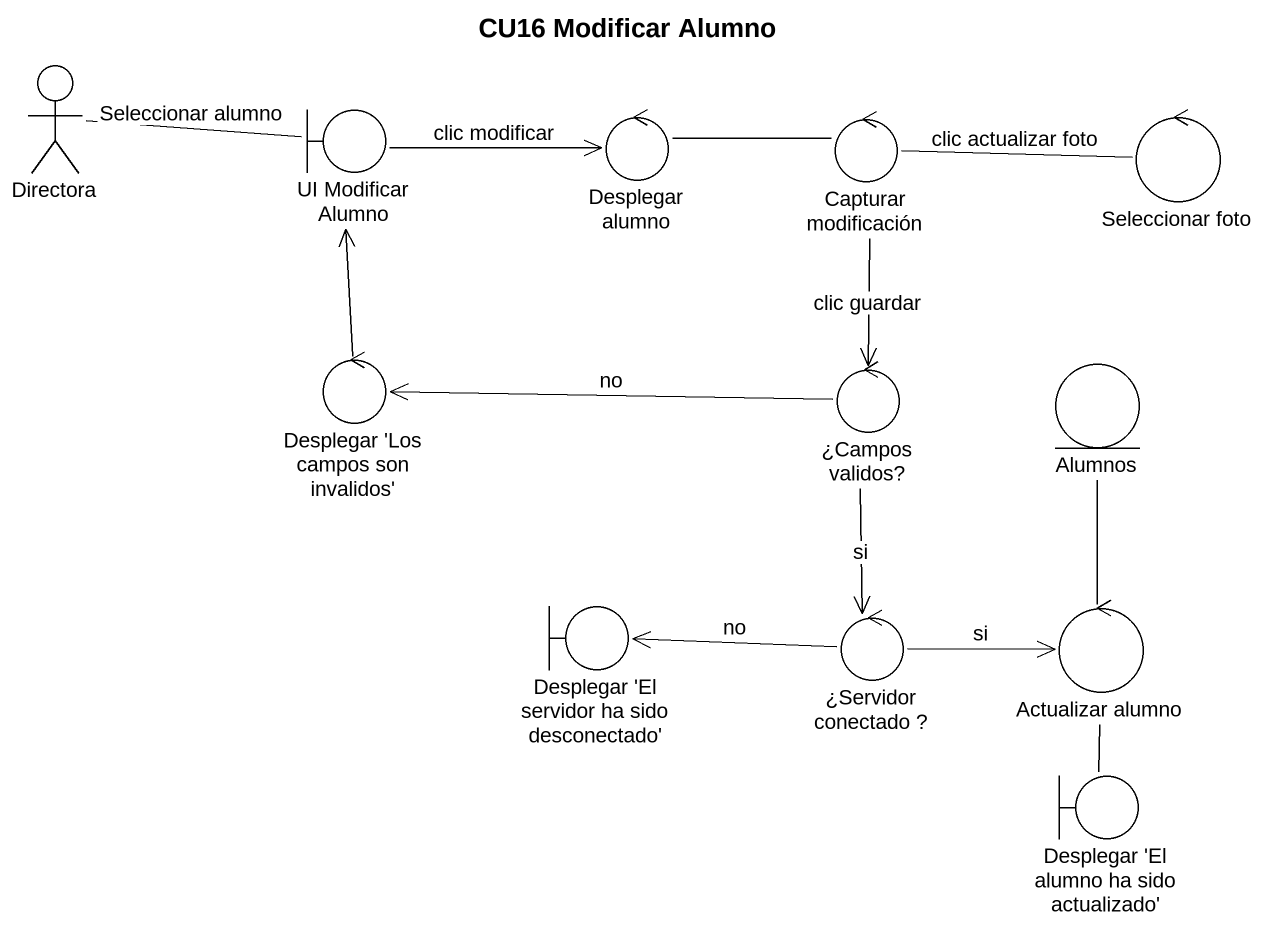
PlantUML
@startuml
title CU16 Modificar Alumno
actor Directora
boundary "UI Modificar Alumno" as UI_Modificar_Alumno
control "Desplegar alumno" as Desplegar_alumno
control "Capturar modificación" as Capturar_modificación
control "Seleccionar foto" as Seleccionar_foto
control "Desplegar 'Los campos son invalidos'" as Desplegar_Los_campos_son
control "¿Campos validos?" as Campos_validos
entity Alumnos
boundary "Desplegar 'El servidor ha sido desconectado'" as Desplegar_El_servidor_ha
control "¿Servidor conectado ?" as Servidor_conectado
control "Actualizar alumno" as Actualizar_alumno
boundary "Desplegar 'El alumno ha sido actualizado'" as Desplegar_El_alumno_ha_sido
Directora -right- UI_Modificar_Alumno : Seleccionar alumno
UI_Modificar_Alumno -right-> Desplegar_alumno : clic modificar
Desplegar_alumno -right- Capturar_modificación
Capturar_modificación --> Campos_validos : clic guardar
Seleccionar_foto -left- Capturar_modificación : clic actualizar foto
Desplegar_Los_campos_son -up-> UI_Modificar_Alumno
Campos_validos -left-> Desplegar_Los_campos_son : no
Campos_validos --> Servidor_conectado : si
Servidor_conectado -left-> Desplegar_El_servidor_ha : no
Servidor_conectado -right-> Actualizar_alumno : si
Actualizar_alumno -up- Alumnos
Desplegar_El_alumno_ha_sido -up- Actualizar_alumno
@enduml
